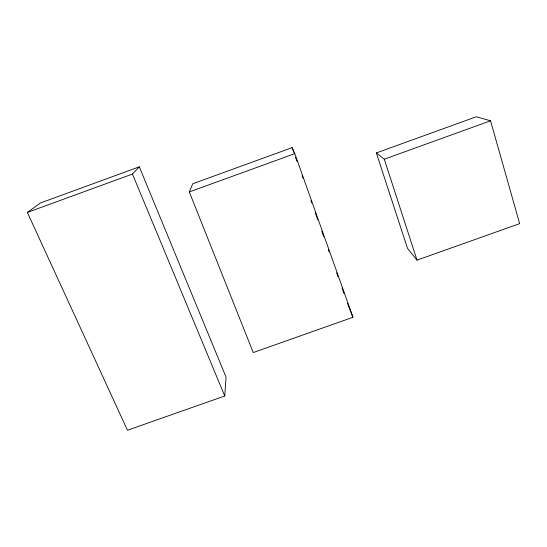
<?xml version="1.0" encoding="UTF-8"?>
<svg xmlns="http://www.w3.org/2000/svg" width="547" height="547" viewBox="0 0 547 547"><rect width="100%" height="100%" fill="white"/><g stroke="black" fill="none" stroke-linecap="round" stroke-linejoin="round"><path stroke-width="0.82" d="M224.742 395.987L226.055 377.156L139.321 166.835L40.375 202.992L27.35 212.434L127.458 430.243L224.742 395.987L132.449 174.055L139.321 166.835M189.303 191.949L192.783 183.744L292.091 147.642L294.806 153.632L352.972 317.267L253.254 352.555L189.303 191.949L294.806 153.632M27.35 212.434L132.449 174.055M376.35 152.928L476.341 116.757L490.55 120.798L519.65 223.634L417.026 260.126L407.515 248.365L376.35 152.928L384.281 159.198L417.026 260.126M384.281 159.198L490.55 120.798M347.475 303.27L352.972 317.267M292.091 147.642L293.801 152.456M295.51 157.269L296.939 161.283M302.074 175.724L302.935 178.131M310.922 200.592L311.776 202.999M315.202 212.633L317.773 219.853M321.766 231.087L323.762 236.701M328.33 249.541L329.185 251.948M336.61 272.809L338.032 276.816M342.032 288.05L344.029 293.671"/></g></svg>
